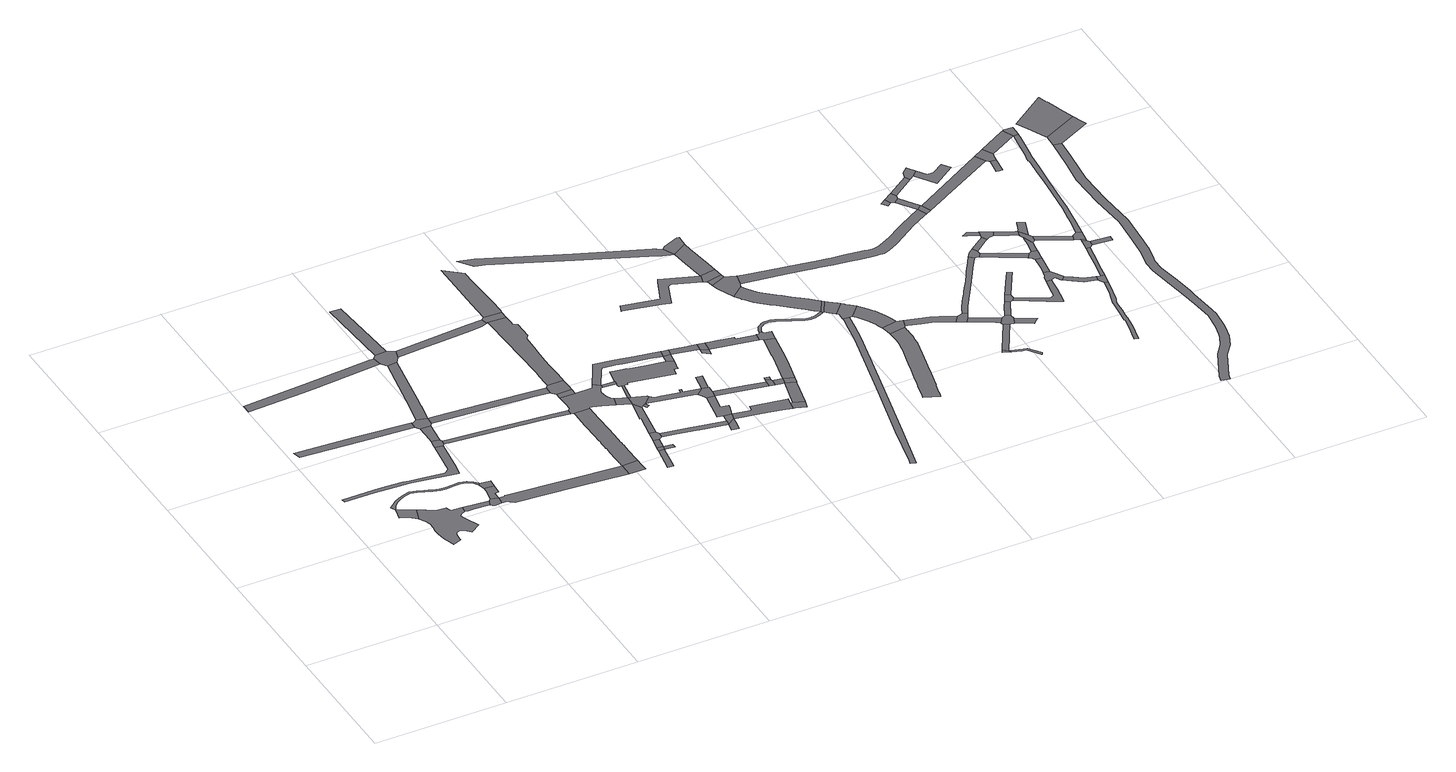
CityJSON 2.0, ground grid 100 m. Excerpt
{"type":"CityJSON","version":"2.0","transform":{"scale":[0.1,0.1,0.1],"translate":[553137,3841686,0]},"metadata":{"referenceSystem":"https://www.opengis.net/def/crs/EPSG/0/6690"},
"CityObjects":{
"road1":{"type":"Road","geometry":[{"type":"MultiSurface","lod":"1","boundaries":[[[0,1,2,3,4,5,6]]]}]},
"road2":{"type":"Road","geometry":[{"type":"MultiSurface","lod":"1","boundaries":[[[7,8,9,10,11,12,6,5,13,14,15,16,17,18,19,20,21,22,23,24,25,26,27,28,29,30,31,32,33,34,35]]]}]},
"road3":{"type":"Road","attributes":{"RoadStructureAttribute.sectionType":"1"},"geometry":[{"type":"MultiSurface","lod":"1","boundaries":[[[36,37,38,39,40,41,42,43,44,45,46,47,48,49,50,51,52]]]}]},
"road4":{"type":"Road","geometry":[{"type":"MultiSurface","lod":"1","boundaries":[[[53,54,55,56,57,58,59,60,61,62,63,64,65,66,67,68,69,70,1,71,72,73,74,75,76,77,78,79,80,81,82,83,84,85,86,87,88]]]}]},
"road5":{"type":"Road","attributes":{"RoadStructureAttribute.sectionType":"1"},"geometry":[{"type":"MultiSurface","lod":"1","boundaries":[[[89,90,91,92,93,94]]]}]},
"road6":{"type":"Road","attributes":{"RoadStructureAttribute.sectionType":"1"},"geometry":[{"type":"MultiSurface","lod":"1","boundaries":[[[35,34,95,96,97,98]]]}]},
"road7":{"type":"Road","geometry":[{"type":"MultiSurface","lod":"1","boundaries":[[[99,98,97,100,101,102,103]]]}]},
"road8":{"type":"Road","attributes":{"RoadStructureAttribute.sectionType":"1"},"geometry":[{"type":"MultiSurface","lod":"1","boundaries":[[[104,105,106,107,108,109,110,111]]]}]},
"road9":{"type":"Road","attributes":{"RoadStructureAttribute.sectionType":"1"},"geometry":[{"type":"MultiSurface","lod":"1","boundaries":[[[112,113,99,103,114,115,116]]]}]},
"road10":{"type":"Road","geometry":[{"type":"MultiSurface","lod":"1","boundaries":[[[88,87,112,116,117]]]}]},
"road11":{"type":"Road","geometry":[{"type":"MultiSurface","lod":"1","boundaries":[[[118,119,36,52,120,121,122]]]}]},
"road12":{"type":"Road","attributes":{"RoadStructureAttribute.sectionType":"1"},"geometry":[{"type":"MultiSurface","lod":"1","boundaries":[[[123,124,118,122,125]]]}]},
"road13":{"type":"Road","geometry":[{"type":"MultiSurface","lod":"1","boundaries":[[[126,127,94,93,123,125,128,129]]]}]},
"road14":{"type":"Road","attributes":{"RoadStructureAttribute.sectionType":"1"},"geometry":[{"type":"MultiSurface","lod":"1","boundaries":[[[130,131,132,133,134,135,136,137,126,129]]]}]},
"road15":{"type":"Road","attributes":{"RoadStructureAttribute.sectionType":"1"},"geometry":[{"type":"MultiSurface","lod":"1","boundaries":[[[138,139,140,141,142,103,102,143,144,145,146,147,148]]]}]},
"road16":{"type":"Road","geometry":[{"type":"MultiSurface","lod":"1","boundaries":[[[149,150,104,111,134,133,151,152,153]]]}]},
"road17":{"type":"Road","attributes":{"RoadStructureAttribute.sectionType":"1"},"geometry":[{"type":"MultiSurface","lod":"1","boundaries":[[[154,155,156,121,120,157,158,159,160]]]}]},
"road18":{"type":"Road","attributes":{"RoadStructureAttribute.sectionType":"1"},"geometry":[{"type":"MultiSurface","lod":"1","boundaries":[[[161,150,149,162]]]}]},
"road19":{"type":"Road","attributes":{"RoadStructureAttribute.sectionType":"1"},"geometry":[{"type":"MultiSurface","lod":"1","boundaries":[[[163,164,165,166,129,128,167,168,169,170,171]]]}]},
"road20":{"type":"Road","geometry":[{"type":"MultiSurface","lod":"1","boundaries":[[[172,173,148,147,174]]]}]},
"road21":{"type":"Road","attributes":{"RoadStructureAttribute.sectionType":"1"},"geometry":[{"type":"MultiSurface","lod":"1","boundaries":[[[175,176,153,152,177,178,179,180,181]]]}]},
"road22":{"type":"Road","attributes":{"function":"3","RoadStructureAttribute.sectionType":"1"},"geometry":[{"type":"MultiSurface","lod":"1","boundaries":[[[182,183,184,185,186,187,188,189,190,191,192,193,194,195,196,197,198,199,200,201,202,203,204,205,206,148,173,207,208,209,210,211,212,213,214,215,216,217]]]}]},
"road23":{"type":"Road","attributes":{"RoadStructureAttribute.sectionType":"1"},"geometry":[{"type":"MultiSurface","lod":"1","boundaries":[[[218,219,220,221]]]}]},
"road24":{"type":"Road","attributes":{"function":"3","RoadStructureAttribute.sectionType":"1"},"geometry":[{"type":"MultiSurface","lod":"1","boundaries":[[[222,223,224,225]]]}]},
"road25":{"type":"Road","geometry":[{"type":"MultiSurface","lod":"1","boundaries":[[[226,227,228,171,170,223,222]]]}]},
"road26":{"type":"Road","geometry":[{"type":"MultiSurface","lod":"1","boundaries":[[[229,218,221,230]]]}]},
"road27":{"type":"Road","attributes":{"RoadStructureAttribute.sectionType":"1"},"geometry":[{"type":"MultiSurface","lod":"1","boundaries":[[[231,229,230,232]]]}]},
"road28":{"type":"Road","geometry":[{"type":"MultiSurface","lod":"1","boundaries":[[[233,234,225,224,235,236,160,159,182,217,237,238,239,240,241,242,243,244,245,246,247,248,249,250,251,252,253,254,255,256,257]]]}]},
"road29":{"type":"Road","geometry":[{"type":"MultiSurface","lod":"1","boundaries":[[[258,259,230,221]]]}]},
"road30":{"type":"Road","geometry":[{"type":"MultiSurface","lod":"1","boundaries":[[[260,231,232,261,262,263]]]}]},
"road31":{"type":"Road","attributes":{"function":"3","RoadStructureAttribute.sectionType":"1"},"geometry":[{"type":"MultiSurface","lod":"1","boundaries":[[[264,265,266,267,268,269,270,271,228,227,272,273,274,275,276,277,278,279,280,281,282,283,284,285,286]]]}]},
"road32":{"type":"Road","attributes":{"RoadStructureAttribute.sectionType":"1"},"geometry":[{"type":"MultiSurface","lod":"1","boundaries":[[[287,288,289,290,291,260,263,292,293]]]}]},
"road33":{"type":"Road","geometry":[{"type":"MultiSurface","lod":"1","boundaries":[[[294,295,242,241,296,287,297]]]}]},
"road34":{"type":"Road","geometry":[{"type":"MultiSurface","lod":"1","boundaries":[[[298,175,181,264,286,299]]]}]},
"road35":{"type":"Road","geometry":[{"type":"MultiSurface","lod":"1","boundaries":[[[257,256,300,301]]]}]},
"road36":{"type":"Road","geometry":[{"type":"MultiSurface","lod":"1","boundaries":[[[302,303,304,305]]]}]},
"road37":{"type":"Road","geometry":[{"type":"MultiSurface","lod":"1","boundaries":[[[306,307,297,308,309]]]}]},
"road38":{"type":"Road","geometry":[{"type":"MultiSurface","lod":"1","boundaries":[[[297,287,293,305,304,310,311,308]]]}]},
"road39":{"type":"Road","attributes":{"RoadStructureAttribute.sectionType":"1"},"geometry":[{"type":"MultiSurface","lod":"1","boundaries":[[[312,313,314,315,262,261,316,317,318,319,320]]]}]},
"road40":{"type":"Road","attributes":{"function":"3","RoadStructureAttribute.sectionType":"1"},"geometry":[{"type":"MultiSurface","lod":"1","boundaries":[[[321,322,323,298,299,324,325,326,327,328,329,330,331]]]}]},
"road41":{"type":"Road","geometry":[{"type":"MultiSurface","lod":"1","boundaries":[[[332,333,334,335,336,337,338,339,310,304,340,341,342,343,344,345]]]}]},
"road42":{"type":"Road","attributes":{"RoadStructureAttribute.sectionType":"1"},"geometry":[{"type":"MultiSurface","lod":"1","boundaries":[[[346,347,348,349,350,233,257,351,352,353,354,355,356,357,358,359,360,361,362,363,364]]]}]},
"road43":{"type":"Road","geometry":[{"type":"MultiSurface","lod":"1","boundaries":[[[365,366,367,368,301,300,369,370,371,372,373,306,309,374,375,376,377,378,379,380,381,382,383,384]]]}]},
"road44":{"type":"Road","geometry":[{"type":"MultiSurface","lod":"1","boundaries":[[[385,386,387,388,319]]]}]},
"road45":{"type":"Road","geometry":[{"type":"MultiSurface","lod":"1","boundaries":[[[389,320,319,388,390]]]}]},
"road46":{"type":"Road","attributes":{"RoadStructureAttribute.sectionType":"1"},"geometry":[{"type":"MultiSurface","lod":"1","boundaries":[[[391,392,393,389,390,394,395,396,397,398]]]}]},
"road47":{"type":"Road","geometry":[{"type":"MultiSurface","lod":"1","boundaries":[[[345,344,399,391,398,400,401,402,403]]]}]},
"road48":{"type":"Road","geometry":[{"type":"MultiSurface","lod":"1","boundaries":[[[404,405,345,403]]]}]},
"road49":{"type":"Road","geometry":[{"type":"MultiSurface","lod":"1","boundaries":[[[363,384,383,406,407]]]}]},
"road50":{"type":"Road","geometry":[{"type":"MultiSurface","lod":"1","boundaries":[[[408,364,363,407,409]]]}]},
"road51":{"type":"Road","attributes":{"RoadStructureAttribute.sectionType":"1"},"geometry":[{"type":"MultiSurface","lod":"1","boundaries":[[[410,411,412,413,414,415,416,390,388,417,418,419,420]]]}]},
"road52":{"type":"Road","attributes":{"RoadStructureAttribute.sectionType":"1"},"geometry":[{"type":"MultiSurface","lod":"1","boundaries":[[[421,400,398,422,423,424]]]}]},
"road53":{"type":"Road","attributes":{"RoadStructureAttribute.sectionType":"1"},"geometry":[{"type":"MultiSurface","lod":"1","boundaries":[[[425,426,409,407,427,428]]]}]},
"road54":{"type":"Road","geometry":[{"type":"MultiSurface","lod":"1","boundaries":[[[429,430,431,432]]]}]},
"road55":{"type":"Road","geometry":[{"type":"MultiSurface","lod":"1","boundaries":[[[428,427,429,432,433]]]}]},
"road56":{"type":"Road","geometry":[{"type":"MultiSurface","lod":"1","boundaries":[[[434,435,420,419,436,437,438,439,440]]]}]},
"road57":{"type":"Road","geometry":[{"type":"MultiSurface","lod":"1","boundaries":[[[441,424,423,442,443,444]]]}]},
"road58":{"type":"Road","attributes":{"RoadStructureAttribute.sectionType":"1"},"geometry":[{"type":"MultiSurface","lod":"1","boundaries":[[[445,446,447,448,449,450,451,452,453,454,455,456,457,458,459,460,461,462,463,464,465,466,467]]]}]},
"road59":{"type":"Road","geometry":[{"type":"MultiSurface","lod":"1","boundaries":[[[468,469,441,444]]]}]},
"road60":{"type":"Road","attributes":{"RoadStructureAttribute.sectionType":"1"},"geometry":[{"type":"MultiSurface","lod":"1","boundaries":[[[470,440,439,471,472]]]}]},
"road61":{"type":"Road","attributes":{"RoadStructureAttribute.sectionType":"1"},"geometry":[{"type":"MultiSurface","lod":"1","boundaries":[[[443,442,473,470,474]]]}]},
"road62":{"type":"Road","geometry":[{"type":"MultiSurface","lod":"1","boundaries":[[[474,470,472,475,476,477,478]]]}]},
"road63":{"type":"Road","attributes":{"RoadStructureAttribute.sectionType":"1"},"geometry":[{"type":"MultiSurface","lod":"1","boundaries":[[[479,480,433,432,481,482]]]}]},
"road64":{"type":"Road","attributes":{"RoadStructureAttribute.sectionType":"1"},"geometry":[{"type":"MultiSurface","lod":"1","boundaries":[[[483,484,485,486,487,488,489,490,491,492,493,494,495,496,497,498,499,500,501,502]]]}]},
"road65":{"type":"Road","geometry":[{"type":"MultiSurface","lod":"1","boundaries":[[[503,504,505,506,507,474,478,508,509,476,475,510,511,512,513]]]}]},
"road66":{"type":"Road","geometry":[{"type":"MultiSurface","lod":"1","boundaries":[[[514,515,516,482,481,517,503,513,518,519,520,521,522]]]}]},
"road67":{"type":"Road","attributes":{"RoadStructureAttribute.sectionType":"1"},"geometry":[{"type":"MultiSurface","lod":"1","boundaries":[[[523,524,525,526,527,528,529,530,531,532,533,534,535,536,537,538,539,540]]]}]},
"road68":{"type":"Road","geometry":[{"type":"MultiSurface","lod":"1","boundaries":[[[541,542,543,544,545,546,547]]]}]},
"road69":{"type":"Road","attributes":{"RoadStructureAttribute.sectionType":"1"},"geometry":[{"type":"MultiSurface","lod":"1","boundaries":[[[548,502,501,549,544,543]]]}]},
"road70":{"type":"Road","attributes":{"RoadStructureAttribute.sectionType":"1"},"geometry":[{"type":"MultiSurface","lod":"1","boundaries":[[[547,546,550,551,552,553,554,555,556,557,558,559,560,561]]]}]},
"road71":{"type":"Road","attributes":{"RoadStructureAttribute.sectionType":"1"},"geometry":[{"type":"MultiSurface","lod":"1","boundaries":[[[562,563,564,565,566,567,568,569,570,571,572,573,574,575,576,577,578,579,580,581,582,514,522,583,584,585,586,587,588,589,590,591,592,593,594,595,596,597,598,599,600,601,602,603,604,605]]]}]},
"road72":{"type":"Road","attributes":{"RoadStructureAttribute.sectionType":"1"},"geometry":[{"type":"MultiSurface","lod":"1","boundaries":[[[606,607,608,466,609,610,611,612,613,502,548]]]}]},
"road73":{"type":"Road","geometry":[{"type":"MultiSurface","lod":"1","boundaries":[[[614,615,616,617,467,466,608]]]}]},
"road74":{"type":"Road","attributes":{"RoadStructureAttribute.sectionType":"1"},"geometry":[{"type":"MultiSurface","lod":"1","boundaries":[[[618,619,620,621,622,623,624,625,626,627,628,629,630,557,556,631,632,633,634,635,636,637,638,639,640,641,642,643,644,645,646,647,648,649,650,605,651]]]}]},
"road75":{"type":"Road","attributes":{"RoadStructureAttribute.sectionType":"1"},"geometry":[{"type":"MultiSurface","lod":"1","boundaries":[[[652,653,654,655,656,657,658,659,660,661,662,663,664,665,666,667,668,669,670,671,672,673,674,675,676,677,678,679,680,681,682,683,684,685,686,687,688,689,690,691,692,693,694,695,696,697,698]]]}]},
"road76":{"type":"Road","geometry":[{"type":"MultiSurface","lod":"1","boundaries":[[[651,605,604,699,700]]]}]},
"road77":{"type":"Road","attributes":{"RoadStructureAttribute.sectionType":"1"},"geometry":[{"type":"MultiSurface","lod":"1","boundaries":[[[701,702,700,699,703,704,705]]]}]},
"road78":{"type":"Road","geometry":[{"type":"MultiSurface","lod":"1","boundaries":[[[706,707,708,709,705,704,710,711,523,540,712,713]]]}]},
"road79":{"type":"Road","attributes":{"RoadStructureAttribute.sectionType":"1"},"geometry":[{"type":"MultiSurface","lod":"1","boundaries":[[[714,715,716,717,718,719,720,721,722,723,724,713,712,725,726,727,728,729,730,731,732,733,734,735]]]}]},
"road80":{"type":"Road","geometry":[{"type":"MultiSurface","lod":"1","boundaries":[[[735,734,736,737,677,676,738,739,740]]]}]},
"road81":{"type":"Road","attributes":{"RoadStructureAttribute.sectionType":"1"},"geometry":[{"type":"MultiSurface","lod":"1","boundaries":[[[741,742,743,744,740,739,745,746,747,748,749,750,751]]]}]},
"road82":{"type":"Road","attributes":{"RoadStructureAttribute.sectionType":"1"},"geometry":[{"type":"MultiSurface","lod":"1","boundaries":[[[752,753,754,755,756,757,758,759,760,761,762,763,764,765,766,767,768,769,770,561,560,771,772,773,774,775,776,777,778,779,780,781,782,783,784,785,786,787,788,789,790]]]}]},
"road83":{"type":"Road","geometry":[{"type":"MultiSurface","lod":"1","boundaries":[[[791,792,793,794,795,796,797]]]}]},
"road84":{"type":"Road","geometry":[{"type":"MultiSurface","lod":"1","boundaries":[[[798,799,751,750,800,801,802,803,804,805]]]}]},
"road85":{"type":"Road","attributes":{"RoadStructureAttribute.sectionType":"1"},"geometry":[{"type":"MultiSurface","lod":"1","boundaries":[[[806,807,808,797,796,809,810,811,812,813]]]}]},
"road86":{"type":"Road","attributes":{"RoadStructureAttribute.sectionType":"1"},"geometry":[{"type":"MultiSurface","lod":"1","boundaries":[[[814,815,791,797,816,817]]]}]},
"road87":{"type":"Road","attributes":{"RoadStructureAttribute.sectionType":"1"},"geometry":[{"type":"MultiSurface","lod":"1","boundaries":[[[802,801,818,819,820,821]]]}]},
"road88":{"type":"Road","geometry":[{"type":"MultiSurface","lod":"1","boundaries":[[[822,823,821,820,814,817,824,825,826,827]]]}]},
"road89":{"type":"Road","geometry":[{"type":"MultiSurface","lod":"1","boundaries":[[[828,829,830,831,832,826,825]]]}]},
"road90":{"type":"Road","attributes":{"RoadStructureAttribute.sectionType":"1"},"geometry":[{"type":"MultiSurface","lod":"1","boundaries":[[[833,834,835,836,837,838,839,840,841,842,843,844,845,846,847,848,849,850,851,798,805,852,853,854,855,856,857,858,859,860,861,862,863,864,865,866]]]}]},
"road91":{"type":"Road","attributes":{"RoadStructureAttribute.sectionType":"1"},"geometry":[{"type":"MultiSurface","lod":"1","boundaries":[[[867,868,822,827,869]]]}]},
"road92":{"type":"Road","geometry":[{"type":"MultiSurface","lod":"1","boundaries":[[[870,871,867,869,872,873,874,875,876]]]}]},
"road93":{"type":"Road","geometry":[{"type":"MultiSurface","lod":"1","boundaries":[[[877,878,879,880,870,876]]]}]},
"road94":{"type":"Road","attributes":{"RoadStructureAttribute.sectionType":"1"},"geometry":[{"type":"MultiSurface","lod":"1","boundaries":[[[881,882,883,884,885,874,873,886,887,888,889,890,891,892,893,894,895,896,897]]]}]},
"road95":{"type":"Road","geometry":[{"type":"MultiSurface","lod":"1","boundaries":[[[898,899,900,901]]]}]},
"road96":{"type":"Road","geometry":[{"type":"MultiSurface","lod":"1","boundaries":[[[902,903,833,866,904,905,906,907]]]}]},
"road97":{"type":"Road","geometry":[{"type":"MultiSurface","lod":"1","boundaries":[[[908,898,901,909,910,911]]]}]},
"road98":{"type":"Road","attributes":{"RoadStructureAttribute.sectionType":"1"},"geometry":[{"type":"MultiSurface","lod":"1","boundaries":[[[910,909,752,912]]]}]},
"road99":{"type":"Road","attributes":{"RoadStructureAttribute.sectionType":"1"},"geometry":[{"type":"MultiSurface","lod":"1","boundaries":[[[913,902,907,914,915]]]}]},
"road100":{"type":"Road","geometry":[{"type":"MultiSurface","lod":"1","boundaries":[[[912,752,790,916,917]]]}]},
"road101":{"type":"Road","attributes":{"RoadStructureAttribute.sectionType":"1"},"geometry":[{"type":"MultiSurface","lod":"1","boundaries":[[[918,919,906,905,920,921,922]]]}]},
"road102":{"type":"Road","geometry":[{"type":"MultiSurface","lod":"1","boundaries":[[[923,924,925,926,927,928,929,930,931]]]}]},
"road103":{"type":"Road","attributes":{"RoadStructureAttribute.sectionType":"1"},"geometry":[{"type":"MultiSurface","lod":"1","boundaries":[[[932,908,911,933]]]}]},
"road104":{"type":"Road","geometry":[{"type":"MultiSurface","lod":"1","boundaries":[[[934,935,936,937,881,897,938,939,940,941,942,943,944]]]}]},
"road105":{"type":"Road","geometry":[{"type":"MultiSurface","lod":"1","boundaries":[[[945,946,931,930,947,913,915,948,949,950,951]]]}]},
"road106":{"type":"Road","attributes":{"RoadStructureAttribute.sectionType":"1"},"geometry":[{"type":"MultiSurface","lod":"1","boundaries":[[[952,953,934,944,954]]]}]},
"road107":{"type":"Road","attributes":{"RoadStructureAttribute.sectionType":"1"},"geometry":[{"type":"MultiSurface","lod":"1","boundaries":[[[955,956,957,958,959,960,961,962,963,964,965,966,967,968,969,970,971,972,973,974,975,976,977]]]}]},
"road108":{"type":"Road","geometry":[{"type":"MultiSurface","lod":"1","boundaries":[[[978,979,980,922,921,981,952,954,982,983,984]]]}]},
"road109":{"type":"Road","attributes":{"RoadStructureAttribute.sectionType":"1"},"geometry":[{"type":"MultiSurface","lod":"1","boundaries":[[[985,986,941,940,987,988,989,990]]]}]},
"road110":{"type":"Road","attributes":{"RoadStructureAttribute.sectionType":"1"},"geometry":[{"type":"MultiSurface","lod":"1","boundaries":[[[991,992,993,994,995,951,950,996,997,998,999,1000,1001]]]}]},
"road111":{"type":"Road","geometry":[{"type":"MultiSurface","lod":"1","boundaries":[[[1002,1003,932,933,1004,1005]]]}]},
"road112":{"type":"Road","attributes":{"RoadStructureAttribute.sectionType":"1"},"geometry":[{"type":"MultiSurface","lod":"1","boundaries":[[[1006,1007,1008,1009,978,984,1010,1011,1012,1013]]]}]},
"road113":{"type":"Road","geometry":[{"type":"MultiSurface","lod":"1","boundaries":[[[1001,1000,1006,1013,1014,1015,1016,1017]]]}]},
"road114":{"type":"Road","geometry":[{"type":"MultiSurface","lod":"1","boundaries":[[[990,989,1018,1019,955,977,1020,1021,1022,1023]]]}]},
"road115":{"type":"Road","geometry":[{"type":"MultiSurface","lod":"1","boundaries":[[[1024,1025,1026,1027,1028,1029,1001,1017]]]}]},
"road116":{"type":"Road","geometry":[{"type":"MultiSurface","lod":"1","boundaries":[[[1030,1031,1032,1033,1034,1005,1004]]]}]},
"road117":{"type":"Road","attributes":{"RoadStructureAttribute.sectionType":"1"},"geometry":[{"type":"MultiSurface","lod":"1","boundaries":[[[1035,1036,917,916,1037,1038,1039,1040]]]}]},
"road118":{"type":"Road","attributes":{"RoadStructureAttribute.sectionType":"1"},"geometry":[{"type":"MultiSurface","lod":"1","boundaries":[[[1041,1016,1015,1042,1043,1044,1045]]]}]},
"road119":{"type":"Road","attributes":{"RoadStructureAttribute.sectionType":"1"},"geometry":[{"type":"MultiSurface","lod":"1","boundaries":[[[1046,1047,1048,1049,1050,1051,1052,1023,1022,1053,1054,1055]]]}]},
"road120":{"type":"Road","geometry":[{"type":"MultiSurface","lod":"1","boundaries":[[[1056,1057,1046,1055,1058,1059,1060]]]}]},
"road121":{"type":"Road","attributes":{"RoadStructureAttribute.sectionType":"1"},"geometry":[{"type":"MultiSurface","lod":"1","boundaries":[[[1061,1062,1056,1060,1063]]]}]},
"road122":{"type":"Road","geometry":[{"type":"MultiSurface","lod":"1","boundaries":[[[1064,1065,1045,1044,1061,1063,1066]]]}]},
"road123":{"type":"Road","geometry":[{"type":"MultiSurface","lod":"1","boundaries":[[[1067,1068,1059,1058]]]}]},
"road124":{"type":"Road","attributes":{"RoadStructureAttribute.sectionType":"1"},"geometry":[{"type":"MultiSurface","lod":"1","boundaries":[[[1069,1070,1071,1072,1073,1074,1075,1076,1077,1078,1079,1080,1081,1082,1083,1084,1085,1086,1087,1088,1089,1090,1091,1092,1093,1094,1095,1096,1097,1098,1099,1100,1101,1102,1103,1104,1105,1106,1107,1108,1109,1110,1111,1112,1113,1114,1115,1116,1117,1118]]]}]},
"road125":{"type":"Road","geometry":[{"type":"MultiSurface","lod":"1","boundaries":[[[1119,1120,1121,1122,1123]]]}]},
"road126":{"type":"Road","geometry":[{"type":"MultiSurface","lod":"1","boundaries":[[[1124,1035,1040,1125,1126,1119,1123,1127,1128,1129]]]}]},
"road127":{"type":"Road","attributes":{"RoadStructureAttribute.sectionType":"1"},"geometry":[{"type":"MultiSurface","lod":"1","boundaries":[[[1130,1131,1132,1133,1134,1135,1136,1137,1138,1139,1140,1141,1142,1143,1144,1145,1146,1147,1148,1149,1150,1151,1152,1153,1154,1155,1156,1157,1158,1064,1066]]]}]},
"road128":{"type":"Road","attributes":{"RoadStructureAttribute.sectionType":"1"},"geometry":[{"type":"MultiSurface","lod":"1","boundaries":[[[1159,1160,1124,1129,1161,1162]]]}]},
"road129":{"type":"Road","geometry":[{"type":"MultiSurface","lod":"1","boundaries":[[[1163,1159,1162,1164,1142,1141,1165,1166]]]}]},
"road130":{"type":"Road","attributes":{"function":"3"},"geometry":[{"type":"MultiSurface","lod":"1","boundaries":[[[1167,1168,1169,1170,1171,1172,1173,1174,1175,1176,1177,1178,1179]]]}]},
"road131":{"type":"Road","geometry":[{"type":"MultiSurface","lod":"1","boundaries":[[[1180,1179,1178,1181,1069,1118,1182]]]}]}
},
"vertices":[
[434,1254,0],[363,1289,0],[341,1199,0],[369,1189,0],[420,1159,0],[455,1130,0],[486,1227,0],
[693,1115,0],[682,1129,0],[677,1153,0],[603,1161,0],[592,1168,0],[544,1198,0],[476,1091,0],[481,1082,0],[498,1043,0],[494,998,0],[489,958,0],[490,915,0],[500,855,0],[524,778,0],[527,761,0],[591,784,0],[591,799,0],[598,856,0],[607,869,0],[637,882,0],[650,877,0],[678,854,0],[703,830,0],[781,882,0],[729,995,0],[721,1027,0],[736,1045,0],[768,1058,0],[772,1107,0],
[927,1798,0],[891,1534,0],[856,1509,0],[663,1534,0],[603,1542,0],[558,1548,0],[433,1557,0],[343,1558,0],[101,1561,0],[101,1531,0],[326,1527,0],[436,1524,0],[586,1516,0],[615,1511,0],[936,1462,0],[953,1535,0],[988,1790,0],
[998,1303,0],[975,1330,0],[965,1337,0],[938,1357,0],[887,1369,0],[837,1366,0],[780,1360,0],[738,1362,0],[687,1379,0],[665,1388,0],[637,1399,0],[590,1418,0],[539,1428,0],[492,1417,0],[450,1400,0],[407,1377,0],[358,1339,0],[343,1326,0],[385,1329,0],[415,1359,0],[455,1382,0],[497,1403,0],[540,1413,0],[585,1403,0],[632,1384,0],[673,1368,0],[683,1364,0],[735,1347,0],[780,1345,0],[840,1351,0],[888,1351,0],[930,1342,0],[947,1331,0],[965,1320,0],[993,1283,0],[1006,1298,0],
[513,2150,0],[58,2182,0],[70,2121,0],[509,2090,0],[913,2062,0],[917,2121,0],
[791,1057,0],[838,1056,0],[951,1047,0],[968,1090,0],
[987,1107,0],[968,1035,0],[981,1022,0],[1033,1028,0],[1040,1090,0],
[1034,2886,0],[997,2883,0],[516,2849,0],[8,2813,0],[8,2737,0],[434,2761,0],[520,2768,0],[1046,2811,0],
[1006,1233,0],[1002,1183,0],[1042,1148,0],[1072,1151,0],[1078,1223,0],
[1084,1287,0],
[937,1871,0],[930,1817,0],[1001,1807,0],[1005,1842,0],[997,1862,0],
[938,2032,0],[942,1904,0],[1018,2028,0],
[965,2137,0],[937,2119,0],[1033,2053,0],[1040,2115,0],
[1066,2261,0],[1067,2266,0],[1080,2345,0],[1153,2776,0],[1078,2768,0],[1007,2362,0],[995,2294,0],[989,2260,0],
[1124,1094,0],[1109,1096,0],[1092,1097,0],[1088,1094,0],[1083,1088,0],[1073,1026,0],[1090,1014,0],[1118,994,0],[1576,956,0],[1949,925,0],[1948,1028,0],
[1147,2921,0],[1062,2915,0],[1162,2789,0],[1185,2822,0],[1205,2889,0],
[1781,1770,0],[1333,1811,0],[1045,1838,0],[1038,1800,0],[1781,1733,0],[1914,1711,0],[1918,1754,0],
[1020,3496,0],[1101,3491,0],
[1835,2056,0],[1778,2063,0],[1560,2078,0],[1093,2111,0],[1076,2048,0],[1753,2004,0],[1778,2003,0],[1906,1989,0],[1909,2050,0],
[2069,984,0],[2068,1031,0],[2070,923,0],
[1882,2938,0],[1769,2932,0],[1410,2839,0],[1490,2845,0],[1771,2862,0],[1851,2873,0],[1894,2889,0],
[1938,1707,0],[1939,1684,0],[1940,1644,0],[1940,1604,0],[1940,1554,0],[1941,1504,0],[1942,1449,0],[1943,1409,0],[1944,1364,0],[1945,1329,0],[1943,1329,0],[1943,1320,0],[1943,1281,0],[1944,1256,0],[1948,1256,0],[1948,1232,0],[1945,1232,0],[1945,1189,0],[1946,1130,0],[1947,1078,0],[1947,1076,0],[1947,1074,0],[1947,1065,0],[1947,1037,0],[1948,1029,0],[2067,1054,0],[2065,1165,0],[2065,1232,0],[2065,1233,0],[2064,1258,0],[2064,1289,0],[2064,1295,0],[2064,1311,0],[2061,1434,0],[2058,1579,0],[2057,1708,0],
[2244,1064,0],[2210,871,0],[2253,865,0],[2287,1062,0],
[2053,1955,0],[1937,1954,0],[1937,1909,0],[2053,1907,0],
[2052,1993,0],[2050,2073,0],[1930,2070,0],
[2250,1102,0],[2295,1094,0],
[2266,1187,0],[2309,1179,0],
[2202,1944,0],[2183,1909,0],[1938,1837,0],[1939,1773,0],[2057,1720,0],[2064,1720,0],[2082,1718,0],[2143,1694,0],[2235,1659,0],[2255,1734,0],[2237,1750,0],[2233,1758,0],[2230,1762,0],[2224,1776,0],[2223,1778,0],[2216,1800,0],[2216,1801,0],[2214,1820,0],[2214,1828,0],[2215,1838,0],[2218,1852,0],[2225,1869,0],[2234,1878,0],[2246,1877,0],[2247,1908,0],
[2363,1050,0],[2360,1083,0],
[2281,1271,0],[2335,1195,0],[2340,1237,0],[2325,1263,0],
[1907,2894,0],[1909,2838,0],[1915,2679,0],[1924,2430,0],[1929,2269,0],[1928,2237,0],[1929,2183,0],[1929,2111,0],[2049,2092,0],[2049,2178,0],[2047,2242,0],[2046,2270,0],[2046,2329,0],[2046,2412,0],[2049,2497,0],[2054,2613,0],[2078,2640,0],[2076,2782,0],[2045,2803,0],[2044,2816,0],[2046,2817,0],[2043,2886,0],[2044,2888,0],
[2334,1621,0],[2332,1608,0],[2318,1531,0],[2302,1448,0],[2312,1445,0],[2361,1473,0],[2375,1556,0],
[2309,1711,0],[2271,1726,0],[2328,1624,0],[2342,1698,0],
[1908,2957,0],[2045,2953,0],
[2348,1869,0],[2352,1902,0],
[2408,1540,0],[2429,1554,0],[2412,1581,0],[2389,1567,0],
[2366,1834,0],[2345,1716,0],[2361,1692,0],[2384,1828,0],
[2475,1646,0],[2467,1652,0],
[2789,1159,0],[2562,1198,0],[2560,1198,0],[2415,1224,0],[2424,1179,0],[2557,1157,0],[2600,1149,0],[2801,1112,0],[2809,1155,0],
[1905,3568,0],[1906,3429,0],[1907,3125,0],[2045,2969,0],[2046,2975,0],[2042,3099,0],[2040,3173,0],[2037,3245,0],[2033,3365,0],[2030,3450,0],[2030,3459,0],
[2699,1581,0],[2705,1612,0],[2690,1614,0],[2684,1584,0],[2551,1608,0],[2507,1615,0],[2493,1624,0],[2486,1632,0],[2437,1577,0],[2556,1555,0],[2612,1545,0],[2768,1518,0],[2777,1512,0],[2832,1558,0],
[2604,2093,0],[2462,2118,0],[2311,2145,0],[2306,2136,0],[2273,2074,0],[2327,2052,0],[2332,2060,0],[2336,2065,0],[2344,2072,0],[2348,2076,0],[2362,2078,0],[2369,2076,0],[2428,2066,0],[2441,2064,0],[2492,2055,0],[2543,2046,0],[2682,2022,0],[2772,2006,0],[2782,2061,0],
[2609,1969,0],[2512,1987,0],[2482,1993,0],[2371,2013,0],[2346,1855,0],[2347,1846,0],[2349,1841,0],[2353,1838,0],[2357,1836,0],[2400,1835,0],[2414,1833,0],[2417,1846,0],[2528,1826,0],[2757,1787,0],[2766,1839,0],[2795,1833,0],[2798,1847,0],[2802,1870,0],[2814,1925,0],[2763,1940,0],
[2791,1049,0],[2842,1037,0],[2853,1096,0],[2862,1151,0],
[2819,1215,0],[2874,1206,0],
[2812,1449,0],[2793,1341,0],[2772,1223,0],[2900,1284,0],[2903,1302,0],[2844,1312,0],[2848,1334,0],[2867,1442,0],
[2795,1480,0],[2877,1495,0],[2880,1522,0],[2882,1544,0],[2876,1550,0],
[2900,1683,0],[2854,1688,0],
[2820,1955,0],[2827,1998,0],
[2808,2056,0],[2837,2051,0],
[3291,1183,0],[3077,1221,0],[3023,1230,0],[3017,1187,0],[3015,1183,0],[3012,1183,0],[3008,1183,0],[3060,1117,0],[3197,1093,0],[3271,1074,0],[3283,1142,0],
[3127,1449,0],[3115,1398,0],[3246,1374,0],[3252,1425,0],
[2981,2025,0],[2971,2027,0],[3027,1961,0],[3033,2017,0],
[3028,1954,0],[3022,1917,0],[3072,1879,0],[3081,1932,0],
[3089,2007,0],
[3287,1134,0],[3285,1137,0],[3286,1071,0],[3364,1043,0],[3367,1056,0],[3378,1104,0],[3298,1132,0],
[3256,1445,0],[3288,1367,0],[3295,1419,0],[3291,1435,0],
[3298,3109,0],[3277,3120,0],[3134,3178,0],[2779,3321,0],[2165,3574,0],[2046,3610,0],[2121,3501,0],[2148,3496,0],[2196,3481,0],[2372,3408,0],[2750,3251,0],[2753,3250,0],[3094,3107,0],[3098,3105,0],[3215,3057,0],[3267,3034,0],[3283,3027,0],[3295,3022,0],[3298,3022,0],[3325,3013,0],[3355,3004,0],[3380,2996,0],[3340,3085,0],
[3296,1465,0],[3260,1467,0],
[3354,1355,0],[3427,1315,0],[3430,1327,0],
[3326,1360,0],[3365,1406,0],
[3443,1379,0],[3386,1399,0],[3379,1373,0],[3385,1399,0],
[3294,1952,0],[3296,1971,0],[3432,1867,0],[3440,1927,0],
[3188,2780,0],[3145,2796,0],[3136,2773,0],[3060,2593,0],[2784,2647,0],[2773,2619,0],[2762,2590,0],[2767,2589,0],[3039,2530,0],[3096,2517,0],[3104,2515,0],[3105,2515,0],[3109,2526,0],[3172,2693,0],[3182,2697,0],[3189,2700,0],[3201,2706,0],[3362,2643,0],[3402,2628,0],[3420,2696,0],
[3456,1854,0],[3432,1718,0],[3427,1691,0],[3420,1648,0],[3394,1524,0],[3429,1585,0],[3406,1484,0],[3465,1470,0],[3487,1573,0],[3506,1672,0],[3535,1834,0],
[3471,1947,0],[3464,1929,0],[3442,1931,0],[3448,1864,0],[3539,1857,0],[3550,1917,0],[3515,1923,0],[3497,1925,0],[3490,1941,0],
[4042,1820,0],[4042,1816,0],[4039,1799,0],[4026,1714,0],[4004,1585,0],[3951,1344,0],[3866,972,0],[3758,519,0],[3684,182,0],[3676,149,0],[3717,138,0],[3803,509,0],[3910,961,0],[3996,1334,0],[4049,1576,0],[4071,1707,0],[4087,1809,0],[4088,1813,0],
[3554,2621,0],[3554,2622,0],[3550,2646,0],[3430,2617,0],[3434,2599,0],[3440,2568,0],[3555,2615,0],
[3540,2720,0],[3413,2623,0],
[3449,2538,0],[3456,2513,0],[3465,2487,0],[3479,2453,0],[3494,2421,0],[3495,2419,0],[3510,2388,0],[3604,2465,0],[3605,2468,0],[3611,2484,0],[3616,2496,0],[3637,2587,0],
[3920,1950,0],[3897,1940,0],[3881,1936,0],[3867,1935,0],[3852,1934,0],[3844,1934,0],[3833,1936,0],[3827,1937,0],[3812,1941,0],[3735,1978,0],[3635,2023,0],[3611,2033,0],[3602,2036,0],[3581,2037,0],[3567,2039,0],[3553,2034,0],[3531,2028,0],[3515,2017,0],[3496,2003,0],[3487,1989,0],[3479,1974,0],[3497,1966,0],[3504,1979,0],[3511,1989,0],[3527,2001,0],[3540,2010,0],[3559,2015,0],[3569,2018,0],[3579,2017,0],[3598,2016,0],[3605,2014,0],[3627,2005,0],[3727,1960,0],[3805,1922,0],[3823,1918,0],[3830,1916,0],[3843,1914,0],[3852,1914,0],[3869,1915,0],[3884,1917,0],[3903,1921,0],[3928,1932,0],[3954,1944,0],[3947,1963,0],
[3530,2796,0],[3501,3005,0],[3492,3065,0],[3381,2988,0],[3381,2987,0],[3397,2871,0],[3418,2714,0],[3420,2701,0],
[3498,3156,0],[3479,3154,0],[3364,3107,0],[3344,3089,0],
[3989,2085,0],[3941,2126,0],[3919,2144,0],[3898,2162,0],[3847,2203,0],[3801,2245,0],[3772,2269,0],[3753,2287,0],[3699,2334,0],[3671,2363,0],[3650,2391,0],[3627,2424,0],[3605,2462,0],[3513,2383,0],[3514,2382,0],[3527,2358,0],[3536,2346,0],[3544,2334,0],[3549,2328,0],[3567,2304,0],[3581,2286,0],[3600,2266,0],[3601,2265,0],[3632,2235,0],[3650,2217,0],[3682,2190,0],[3698,2178,0],[3718,2161,0],[3753,2129,0],[3788,2100,0],[3829,2066,0],[3869,2031,0],[3914,1991,0],[4009,2068,0],
[4218,748,0],[4225,778,0],[4225,779,0],[4245,863,0],[4247,863,0],[4259,914,0],[4277,992,0],[4297,1077,0],[4317,1161,0],[4319,1171,0],[4330,1220,0],[4346,1287,0],[4355,1324,0],[4357,1339,0],[4357,1340,0],[4358,1342,0],[4359,1355,0],[4359,1356,0],[4362,1389,0],[4365,1428,0],[4366,1464,0],[4365,1499,0],[4365,1503,0],[4365,1531,0],[4364,1538,0],[4244,1520,0],[4245,1498,0],[4245,1496,0],[4246,1480,0],[4247,1458,0],[4247,1434,0],[4246,1414,0],[4245,1393,0],[4239,1357,0],[4236,1337,0],[4232,1316,0],[4225,1289,0],[4205,1204,0],[4184,1124,0],[4183,1117,0],[4158,1018,0],[4138,930,0],[4133,910,0],[4116,836,0],[4107,798,0],[4102,778,0],[4214,729,0],
[3964,1949,0],[4024,2055,0],
[4092,1998,0],[4043,2040,0],[3992,1925,0],[4030,1892,0],[4109,1983,0],
[4156,1940,0],[4134,1960,0],[4128,1966,0],[4127,1968,0],[4043,1879,0],[4043,1873,0],[4111,1814,0],[4192,1904,0],
[4341,1643,0],[4332,1670,0],[4323,1696,0],[4313,1722,0],[4299,1749,0],[4286,1776,0],[4272,1798,0],[4267,1806,0],[4243,1842,0],[4218,1874,0],[4215,1878,0],[4113,1812,0],[4121,1803,0],[4134,1788,0],[4153,1762,0],[4171,1732,0],[4174,1728,0],[4192,1694,0],[4206,1665,0],[4219,1631,0],[4228,1602,0],[4345,1630,0],
[4234,1576,0],[4240,1545,0],[4364,1541,0],[4375,1557,0],[4392,1617,0],
[4643,1535,0],[4632,1541,0],[4576,1564,0],[4572,1566,0],[4393,1551,0],[4483,1525,0],[4573,1498,0],[4583,1496,0],[4605,1486,0],[4698,1437,0],[4735,1487,0],
[5067,2688,0],[4894,2588,0],[4814,2538,0],[4788,2522,0],[4748,2497,0],[4656,2449,0],[4636,2441,0],[4611,2433,0],[4592,2434,0],[4590,2434,0],[4561,2435,0],[4534,2439,0],[4384,2460,0],[4299,2472,0],[4298,2472,0],[4278,2475,0],[4193,2489,0],[4157,2495,0],[3682,2571,0],[3948,2447,0],[4052,2430,0],[4054,2430,0],[4144,2415,0],[4171,2411,0],[4274,2395,0],[4282,2394,0],[4287,2393,0],[4385,2378,0],[4462,2367,0],[4525,2359,0],[4582,2353,0],[4589,2353,0],[4639,2351,0],[4679,2364,0],[4761,2407,0],[4831,2454,0],[4952,2537,0],[5077,2605,0],[5095,2615,0],
[4826,1006,0],[4815,985,0],[4813,981,0],[4834,975,0],[4840,973,0],[4871,956,0],[4860,979,0],
[4783,1500,0],[4747,1490,0],[4741,1413,0],[4764,1400,0],[4793,1444,0],[4798,1453,0],[4808,1472,0],[4814,1484,0],
[4984,944,0],[4959,952,0],[4873,975,0],[4940,936,0],[4972,929,0],[5037,838,0],[5041,834,0],[5050,855,0],
[4968,1260,0],[4901,1144,0],[4939,1124,0],[5005,1240,0],
[4804,1377,0],[4937,1302,0],[4962,1287,0],[4995,1334,0],
[5024,1348,0],[5020,1341,0],[5028,1245,0],[5039,1240,0],[5065,1293,0],[5062,1330,0],
[5053,1233,0],[5161,1174,0],[5186,1198,0],[5205,1217,0],[5179,1231,0],
[5117,2051,0],[5085,2000,0],[5029,1912,0],[5020,1896,0],[5017,1890,0],[5011,1880,0],[4972,1814,0],[4954,1788,0],[4927,1747,0],[4906,1714,0],[4893,1695,0],[4866,1652,0],[4847,1624,0],[4834,1603,0],[4833,1602,0],[4818,1576,0],[4814,1570,0],[4807,1554,0],[4786,1508,0],[4819,1492,0],[4850,1551,0],[4851,1554,0],[4869,1583,0],[4898,1628,0],[4937,1689,0],[4938,1692,0],[4957,1721,0],[4982,1760,0],[5002,1791,0],[5005,1795,0],[5054,1875,0],[5083,1923,0],[5140,2010,0],[5150,2025,0],
[5096,1488,0],[5070,1442,0],[5130,1469,0],
[5133,1554,0],[5128,1544,0],[5148,1474,0],[5150,1473,0],[5171,1504,0],[5170,1506,0],[5167,1534,0],
[5262,1700,0],[5295,1756,0],[5264,1776,0],[5234,1725,0],
[5451,1563,0],[5446,1539,0],[5433,1478,0],[5421,1394,0],[5391,1379,0],[5349,1358,0],[5372,1346,0],[5382,1340,0],[5413,1322,0],[5427,1314,0],[5449,1304,0],[5450,1308,0],[5457,1334,0],[5475,1450,0],[5484,1506,0],[5491,1556,0],[5492,1560,0],
[4920,2887,0],[4880,2859,0],[4909,2817,0],[4942,2840,0],
[5182,2118,0],[5142,2089,0],[5177,2020,0],[5183,2017,0],[5202,2052,0],[5202,2079,0],
[4991,2937,0],[4967,2835,0],[5007,2864,0],[5012,2893,0],
[5103,2724,0],
[5298,2205,0],[5296,2153,0],[5321,2169,0],
[5139,2640,0],[5111,2713,0],
[5330,1984,0],[5247,2028,0],[5298,1952,0],[5471,1856,0],[5494,1897,0],
[5245,2302,0],[5240,2304,0],[5236,2303,0],[5222,2295,0],[5197,2282,0],[5223,2269,0],[5294,2234,0],[5303,2230,0],[5311,2269,0],
[5160,3056,0],[5180,3015,0],
[5481,1660,0],[5472,1621,0],[5467,1614,0],[5461,1608,0],[5524,1575,0],[5550,1528,0],[5553,1525,0],[5582,1558,0],[5579,1562,0],[5544,1620,0],[5526,1650,0],
[5388,2231,0],[5352,2249,0],[5302,2226,0],[5343,2183,0],[5374,2189,0],[5381,2191,0],[5398,2226,0],
[5505,1819,0],[5493,1720,0],[5549,1813,0],
[5791,1371,0],[5770,1258,0],[5749,1188,0],[5734,1139,0],[5734,1123,0],[5725,1032,0],[5713,928,0],[5718,923,0],[5699,827,0],[5685,766,0],[5672,707,0],[5701,697,0],[5712,754,0],[5717,778,0],[5730,840,0],[5734,860,0],[5743,935,0],[5746,976,0],[5751,1034,0],[5757,1122,0],[5780,1180,0],[5797,1254,0],[5818,1362,0],
[5523,1910,0],[5517,1907,0],[5513,1905,0],[5488,1847,0],[5556,1858,0],[5558,1867,0],[5563,1904,0],
[5693,1477,0],[5632,1521,0],[5608,1486,0],[5676,1439,0],[5766,1412,0],[5774,1454,0],
[5541,2155,0],[5535,2158,0],[5530,2160,0],[5503,2174,0],[5455,2198,0],[5440,2161,0],[5476,2143,0],[5506,2128,0],[5523,2119,0],[5536,2112,0],[5546,2153,0],
[5219,3147,0],[5174,3101,0],[5216,3041,0],[5261,3086,0],
[5549,2078,0],[5544,2046,0],[5538,2003,0],[5525,1922,0],[5565,1916,0],[5568,1934,0],[5577,1997,0],[5577,2000,0],
[5583,2003,0],[5602,2013,0],[5607,2058,0],[5589,2086,0],
[5781,1388,0],[5782,1386,0],[5823,1387,0],[5828,1416,0],[5833,1442,0],[5804,1445,0],
[5638,2221,0],[5613,2236,0],[5600,2243,0],[5588,2250,0],[5586,2245,0],[5558,2168,0],
[5319,2890,0],[5489,3008,0],[5445,3072,0],[5360,3013,0],[5310,3015,0],
[5687,3044,0],[5280,2810,0],[5301,2730,0],[5320,2740,0],[5420,2796,0],[5730,2968,0],
[5753,1985,0],[5613,2008,0],[5736,1947,0],[5837,1896,0],[5851,1936,0],
[5865,1770,0],[5862,1746,0],[5851,1682,0],[5834,1597,0],[5823,1540,0],[5807,1455,0],[5805,1448,0],[5846,1513,0],[5878,1685,0],[5894,1765,0],
[5877,1857,0],[5875,1838,0],[5920,1785,0],[5924,1829,0],[5909,1851,0],
[5879,1875,0],[5879,1870,0],[5911,1867,0],
[5888,1961,0],[5884,1958,0],[5925,1952,0],
[6069,1771,0],[6073,1815,0],
[6214,2915,0],[6192,2684,0],[6169,2493,0],[6179,2205,0],[6201,1933,0],[6201,1932,0],[6201,1931,0],[6187,1755,0],[6170,1571,0],[6143,1428,0],[6144,1330,0],[6188,1072,0],[6196,1025,0],[6216,867,0],[6237,713,0],[6221,573,0],[6201,493,0],[6192,459,0],[6153,377,0],[6089,293,0],[6051,213,0],[5981,67,0],[5970,19,0],[5969,16,0],[6032,1,0],[6043,46,0],[6110,185,0],[6145,259,0],[6209,343,0],[6254,439,0],[6265,490,0],[6278,554,0],[6295,708,0],[6284,808,0],[6266,974,0],[6261,1017,0],[6239,1165,0],[6236,1186,0],[6211,1339,0],[6208,1428,0],[6213,1456,0],[6214,1458,0],[6236,1566,0],[6250,1714,0],[6254,1765,0],[6267,1926,0],[6241,2213,0],[6234,2480,0],[6263,2750,0],[6277,2906,0],
[5753,2949,0],[5736,2828,0],[5758,2825,0],[5781,2821,0],[5798,2946,0],
[5770,3092,0],[5745,2956,0],[5748,2953,0],[5802,2972,0],[5805,2995,0],[5814,3015,0],
[5942,2063,0],[5958,2170,0],[5970,2262,0],[5974,2309,0],[5984,2414,0],[5997,2555,0],[6016,2740,0],[6029,2867,0],[6029,2869,0],[6032,2892,0],[6063,3099,0],[6064,3133,0],[6028,3131,0],[6016,3048,0],[6006,2982,0],[5992,2890,0],[5989,2871,0],[5984,2832,0],[5987,2832,0],[5988,2832,0],[5973,2662,0],[5967,2565,0],[5956,2439,0],[5944,2309,0],[5936,2244,0],[5919,2141,0],[5911,2090,0],[5900,2032,0],[5889,1964,0],
[5990,3218,0],[5983,3214,0],[6026,3132,0],[6027,3133,0],
[5999,3224,0],[6028,3133,0],[6064,3136,0],[6067,3221,0],
[6471,3182,0],[6471,3183,0],[6444,3262,0],[6432,3299,0],[6407,3369,0],[6405,3373,0],[6381,3441,0],[6108,3246,0],[6153,3158,0],[6183,3096,0],[6219,3021,0],[6223,3014,0],[6485,3144,0],
[6514,3062,0],[6222,3005,0],[6526,3029,0]
]}
